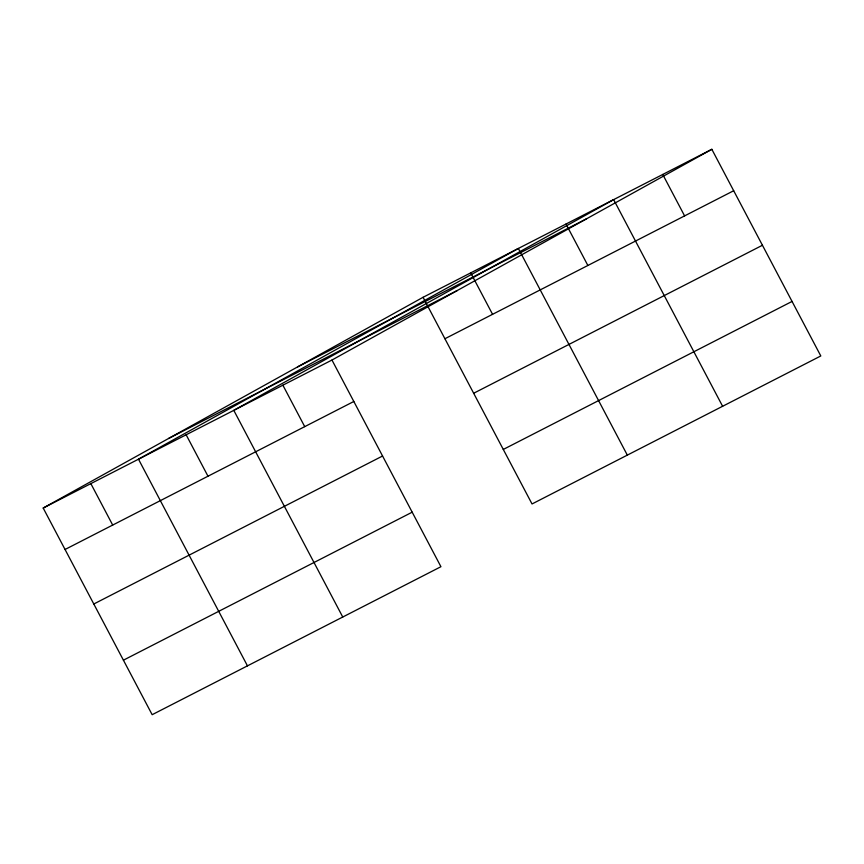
<?xml version="1.0" encoding="UTF-8"?>
<svg xmlns="http://www.w3.org/2000/svg" width="864" height="864" viewBox="0 0 864 864"><rect width="100%" height="100%" fill="white"/><g stroke="black" fill="none" stroke-linecap="round" stroke-linejoin="round"><path stroke-width="1.3" d="M711.839 149.299L331.97 360.04L440.932 566.708L152.161 714.701L43.2 508.043L423.068 297.292L711.839 149.299L820.8 355.957L532.03 503.96L423.068 297.292M297.713 366.844L586.483 218.84M168.556 438.491L457.326 290.488M43.2 508.043L331.97 360.04M444.917 338.742L733.687 190.739M65.048 549.482L353.819 401.479M473.666 393.26L762.437 245.257M93.798 604.001L382.568 456.008M503.291 449.442L792.05 301.439M123.412 660.182L412.182 512.179M662.742 174.452L684.601 215.903M722.617 406.285L613.656 199.616L233.788 410.357L342.749 617.026M566.006 224.035L587.866 265.475M627.329 455.123L518.368 248.454L138.488 459.194L247.46 665.863M470.718 272.873L492.566 314.323M282.874 385.193L304.722 426.643M186.138 434.776L207.986 476.226M90.85 483.624L112.698 525.064"/></g></svg>
